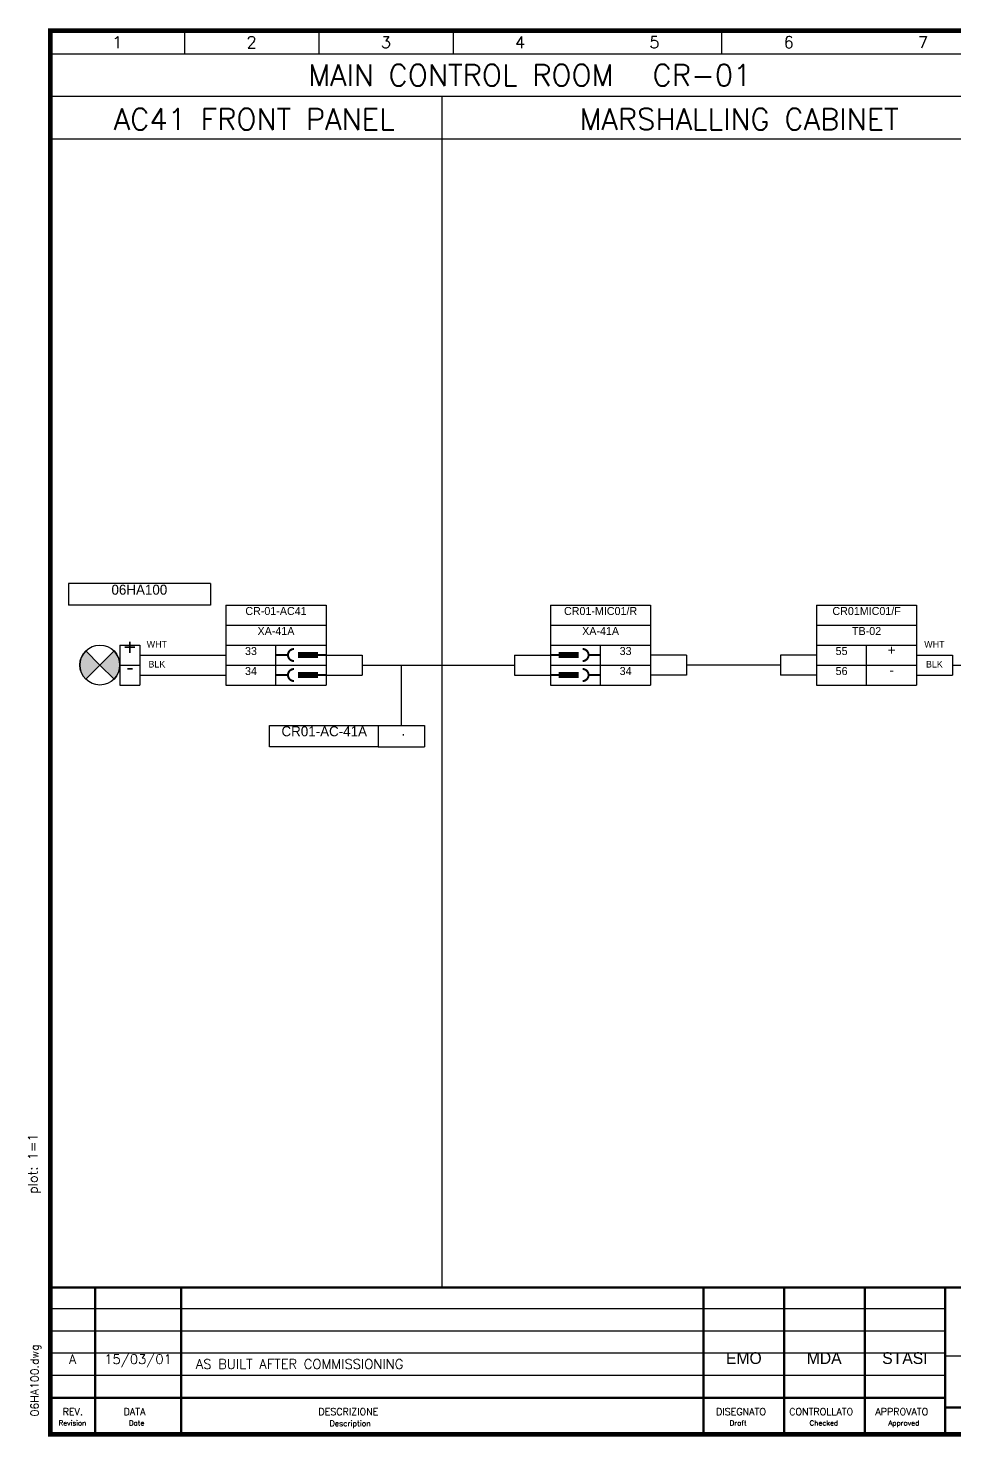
# Model space of a CAD drawing. Extents: x -4 to 378, y 0 to 264.
# Drawn here: x -4.1 to 169.5, y -0.4 to 263.6 of the extents above; entities that cross this region are included whole.
import ezdxf
from ezdxf.enums import TextEntityAlignment as Align

# ---------------------------------------------------------------- set-up
doc = ezdxf.new("R2010")
doc.units = 0
doc.header["$LTSCALE"] = 5
doc.header["$MEASUREMENT"] = 0
doc.linetypes.add('CONTINUA', pattern=[0])
doc.layers.get('0').update_dxf_attribs({"linetype": 'CONTINUA'})
doc.layers.add('02', color=7, linetype='CONTINUA')
doc.styles.add('DESCRIZ', font='SIMPLEX')
doc.styles.add('FOXS', font='FOXS')
doc.styles.add('SIMPLEX', font='simplex.shx')

# ---------------------------------------------------------------- blocks, each defined once
blk = doc.blocks.new('CART_OR')
for p, q in [((0, 23.58190679246913), (167.6856342261552, 23.58190679246913)), ((0, 19.43459227199937), (167.6856342261552, 19.43459227199937)), ((0, 15.28727775152962), (167.6856342261552, 15.28727775152962)), ((0, 11.13996323105986), (167.6856342261552, 11.13996323105986))]:
    blk.add_line(p, q)
at = {"color": 7}
blk.add_line((289.3165556343363, 14.67580737307268), (167.6856342261553, 14.67580737307268), dxfattribs=at)
at = {"const_width": 0.8786683306079996}
blk.add_lwpolyline([(0, 263.1260515449798), (377.4056213627481, 263.1260515449798), (377.4056213627481, 0), (0, 0)], close=True, dxfattribs=at)
at = {"const_width": 0.4393341653039998}
blk.add_lwpolyline([(0, 6.845635295489374), (167.6856342261552, 6.845635295489374)], dxfattribs=at)
at = {"layer": '02', "const_width": 0.4393341653039998}
for points in [[(0, 27.54076048749451), (377.4056213627481, 27.54076048749451)], [(8.408892130159751, 27.54076048749451), (8.408892130159765, 0)], [(24.52922950780659, 27.54076048749451), (24.52922950780659, 0)], [(122.4469519814116, 27.54076048749451), (122.4469519814116, 0)], [(137.5025309677436, 27.54076048749451), (137.5025309677435, 0)], [(152.6300552398234, 27.54076048749451), (152.6300552398234, 0)], [(167.6856342261553, 27.54076048749451), (167.6856342261552, 0)], [(167.6856342261551, 5.079119222628623), (377.4056213627481, 5.079119222628589)]]:
    blk.add_lwpolyline(points, dxfattribs=at)
at = {"style": 'DESCRIZ'}
blk.add_attdef('PLOT_PAREMETERS', text='', height=1.757336661215999, rotation=90, dxfattribs=at).set_placement((-2.954439626074486, 50.73461847879511), align=Align.MIDDLE)
for tag, height, p in [('REV4', 1.757336661215999, (4.204446065079888, 25.57034176741219)), ('XX/XX/94', 1.757336661215999, (16.46906081898318, 25.57034176741219)), ('REV3', 1.757336661215999, (4.204446065079888, 21.42595614137779)), ('XX/XX/94', 1.757336661215999, (16.46906081898318, 21.42595614137779)), ('SCALE', 1.757336661215999, (339.8582479482034, 20.71304448809385)), ('FOGLIO', 1.757336661215999, (362.8913493230856, 20.76252813427607)), ('XX/XX/94', 1.757336661215999, (16.46906081898318, 17.28157051534338)), ('REV2', 1.757336661215999, (4.204446065079888, 17.28157051534338)), ('REV1', 1.757336661215999, (4.204446065079888, 13.13718488930901)), ('XX/XX/94', 1.757336661215999, (16.46906081898318, 13.13718488930901)), ('HEADER_LINE_3', 2.189025, (228.5010949302458, 11.82599293584994)), ('REV0', 1.757336661215999, (4.204446065079888, 8.992799263274598)), ('XX/XX/94', 1.757336661215999, (16.46906081898318, 8.992799263274598)), ('HEADER_LINE_4', 2.189025, (228.5010949302458, 7.58968087792405))]:
    blk.add_attdef(tag, text='', height=height, dxfattribs=at).set_placement(p, align=Align.MIDDLE)
for tag, p in [('DESCRIPTION', (27.32905990214793, 24.68610756970162)), ('DESCRIPTION', (27.32905990214793, 20.54172194366721)), ('DESCRIPTION', (27.32905990214793, 16.3973363176328)), ('DOCUMENT', (349.326616037025, 15.81159841231973)), ('DESCRIPTION', (27.32905990214793, 12.25295069159839)), ('CUSTOMER_ORDER', (349.326616037025, 11.0758836442583)), ('DESCRIPTION', (27.32905990214793, 8.10856506556398)), ('CUSTOMER_REF', (349.326616037025, 6.340168876196882))]:
    blk.add_attdef(tag, p, '', height=1.757336661215999, dxfattribs=at)
at = {"style": 'FOXS', "width": 0.9}
for tag, p in [('DISEGNATO4', (129.9818900430115, 25.47243321549513)), ('CONTROLLATO4', (145.0715690430116, 25.47243321549513)), ('APPROVATO4', (160.1612480430115, 25.47243321549513)), ('DISEGNATO3', (129.9818900430115, 21.32511869502537)), ('CONTROLLATO3', (145.0715690430116, 21.32511869502537)), ('APPROVATO3', (160.1612480430115, 21.32511869502537)), ('DISEGNATO2', (129.9818900430115, 17.17780417455562)), ('CONTROLLATO2', (145.0715690430116, 17.17780417455562)), ('APPROVATO2', (160.1612480430115, 17.17780417455562)), ('DISEGNATO1', (129.9818900430115, 13.03048965408586)), ('CONTROLLATO1', (145.0715690430115, 13.03048965408586)), ('APPROVATO1', (160.1612480430115, 13.03048965408586)), ('DISEGNATO0', (129.9818900430115, 8.883175133616108)), ('CONTROLLATO0', (145.0715690430115, 8.883175133616108)), ('APPROVATO0', (160.1612480430115, 8.883175133616108))]:
    blk.add_attdef(tag, text='', height=2.189025, dxfattribs=at).set_placement(p, align=Align.MIDDLE)
at = {"color": 1, "style": 'DESCRIZ'}
for tag, p in [('CONTRACTOR', (228.5010949302458, 24.40050848195063)), ('HEADER_LINE_1', (228.5010949302458, 20.70306506501664)), ('HEADER_LINE_2', (228.5010949302458, 17.01281860436317))]:
    blk.add_attdef(tag, text='', height=1.897155, dxfattribs=at).set_placement(p, align=Align.MIDDLE)
at = {"style": 'DESCRIZ'}
blk.add_attdef('FILE_NAME', (-2.159453993619629, 3.382422909347524), '', height=1.757336661215999, rotation=90, dxfattribs=at)
at = {"layer": '02', "style": 'SIMPLEX'}
for s, height, p in [('Revision', 0.9580296542285145, (1.584631959330416, 1.673095455655701)), ('REV.', 1.306404073947974, (2.329614183008724, 3.628900205411036)), ('DATA', 1.306404073947974, (13.75819209240859, 3.628900205411036)), ('DESCRIZIONE', 1.306404073947974, (50.24724754932782, 3.6470447064381)), ('Description', 1.045123259158379, (52.37479491000195, 1.551842980446473)), ('DISEGNATO', 1.306404073947974, (124.7600978231808, 3.628900205411036)), ('CONTROLLATO', 1.306404073947974, (138.4741114058199, 3.628900205411036)), ('APPROVATO', 1.306404073947974, (154.6123930261807, 3.628900205411036)), ('Date', 0.9580296542285145, (14.77098863621544, 1.673095455655701)), ('Draft', 0.9580296542285145, (127.3296381571605, 1.673095455655701)), ('Checked', 0.9580296542285145, (142.3085060693151, 1.673095455655701)), ('Approved', 0.9580296542285145, (157.0651775758975, 1.673095455655701))]:
    blk.add_text(s, height=height, dxfattribs=at).set_placement(p)
blk = doc.blocks.new('REV')
at = {"color": 7}
for s, height, style, p in [('A', 1.8, 'DESCRIZ', (4.20444606507988, 13.21362049129474)), ('15/03/01', 1.8, 'DESCRIZ', (16.46906081898317, 13.21362049129474)), ('EMO', 2.2, 'FOXS', (129.9747414745776, 13.21362049129474)), ('MDA', 2.2, 'FOXS', (145.0303204609095, 13.21362049129474)), ('STASI', 2.2, 'FOXS', (160.1578447329893, 13.21362049129474))]:
    blk.add_text(s, height=height, dxfattribs=dict(at, style=style)).set_placement(p, align=Align.CENTER)
at = {"color": 7, "style": 'SIMPLEX'}
blk.add_text('AS BUILT AFTER COMMISSIONING', height=1.8, dxfattribs=at).set_placement((27.3, 12.3))

msp = doc.modelspace()

# ---------------------------------------------------------------- hatches: boundary and pattern name
h = msp.add_hatch(color=256)
edge = h.paths.add_edge_path()
edge.add_line((6.656371205089727, 146.8597741519937), (9.308021634539273, 144.2081237225442))
edge.add_line((9.308021634539273, 144.2081237225442), (6.656371205089727, 141.5564732930947))
edge.add_arc((9.308021634539273, 144.2081237225442), 3.75, 135, 225, ccw=False)
h = msp.add_hatch(color=256)
edge = h.paths.add_edge_path()
edge.add_line((9.308021634539273, 144.2081237225442), (11.95967206398882, 146.8597741519937))
edge.add_arc((9.308021634539273, 144.2081237225442), 3.75, -44.999999999999886, 45, ccw=False)
edge.add_line((11.95967206398882, 141.5564732930947), (9.308021634539273, 144.2081237225442))

# ---------------------------------------------------------------- linework, layer by layer
at = {"color": 7}
for p, q in [((25.16037475751654, 263.1260515449799), (25.16037475751654, 258.7480015449798)), ((50.32074951503308, 263.1260515449799), (50.32074951503308, 258.7480015449798)), ((75.48112427254962, 263.1260515449799), (75.48112427254962, 258.7480015449798)), ((125.8018737875827, 263.1260515449799), (125.8018737875827, 258.7480015449798)), ((0, 258.7480015449798), (377.4056213627481, 258.7480015449798)), ((373.0275713627483, 250.7480015449797), (0, 250.7480015449798)), ((373.0275713627483, 250.7480015449798), (0, 250.7480015449798)), ((373.0275713627483, 250.7480015449796), (0, 250.7480015449798)), ((373.0275713627483, 250.7480015449798), (0, 250.7480015449798)), ((73.3611877715673, 250.7480015449797), (73.36118777157048, 27.54076048749445)), ((373.0275713627483, 242.7480015449798), (0, 242.7480015449799)), ((30.00969131966622, 159.4568667143784), (3.439175539425833, 159.4568667143784)), ((3.439175539425833, 159.4568667143784), (3.439175539425833, 155.4581237225442)), ((30.00969131966622, 159.4568667143784), (30.00969131966622, 155.4581237225442)), ((30.00969131966622, 155.4581237225442), (3.439175539425833, 155.4581237225442)), ((112.5076724797845, 147.9581237225443), (112.5076724797845, 144.2081237225443)), ((136.854491262433, 144.2081237225443), (119.2576724797845, 144.2081237225443)), ((169.104491262433, 144.2081237225443), (202.0773087515107, 144.2081237225443)), ((61.46026295598691, 132.8665472196563), (70.12108911100526, 132.8665472196563)), ((70.12108911100526, 132.8665472196563), (70.12108911100526, 128.8678042278221)), ((61.46026295598691, 128.8678042278221), (70.12108911100526, 128.8678042278221))]:
    msp.add_line(p, q, dxfattribs=at)
for p, q in [((32.93293837786894, 155.4581237225443), (32.93293837786894, 140.4581237225443)), ((32.93293837786894, 155.4581237225443), (51.68293837786894, 155.4581237225443)), ((51.68293837786894, 155.4581237225443), (51.68293837786894, 140.4581237225443)), ((93.75767247978447, 155.4581237225443), (93.75767247978447, 140.4581237225443)), ((93.75767247978447, 155.4581237225443), (112.5076724797845, 155.4581237225443)), ((112.5076724797845, 155.4581237225443), (112.5076724797845, 147.9581237225443)), ((143.604491262433, 155.4581237225443), (143.604491262433, 140.4581237225443)), ((143.604491262433, 155.4581237225443), (162.354491262433, 155.4581237225443)), ((162.354491262433, 155.4581237225443), (162.354491262433, 140.4581237225442)), ((32.93293837786894, 151.7081237225443), (51.68293837786894, 151.7081237225443)), ((93.75767247978447, 151.7081237225443), (112.5076724797845, 151.7081237225443)), ((143.604491262433, 151.7081237225443), (162.354491262433, 151.7081237225443)), ((13.05802163453927, 147.9581237225442), (16.80802163453927, 147.9581237225442)), ((13.05802163453927, 147.9581237225442), (13.05802163453927, 140.4581237225443)), ((16.80802163453927, 147.9581237225442), (16.80802163453927, 140.4581237225442)), ((32.93293837786894, 147.9581237225443), (51.68293837786894, 147.9581237225443)), ((42.30793837786894, 140.4581237225443), (42.30793837786894, 147.9581237225443)), ((93.75767247978447, 147.9581237225443), (112.5076724797845, 147.9581237225443)), ((103.1326724797845, 140.4581237225443), (103.1326724797845, 147.9581237225443)), ((143.604491262433, 147.9581237225443), (162.354491262433, 147.9581237225443)), ((152.979491262433, 140.4581237225443), (152.979491262433, 147.9581237225443)), ((6.656371205089727, 146.8597741519937), (9.308021634539273, 144.2081237225442)), ((9.308021634539273, 144.2081237225442), (11.95967206398882, 146.8597741519937)), ((16.80802163453927, 146.0831237225442), (32.93293837786894, 146.0831237225444)), ((51.68293837786894, 146.0831237225443), (58.43293837786894, 146.0831237225443)), ((58.43293837786894, 146.0831237225443), (58.43293837786894, 142.3331237225443)), ((87.00767247978447, 146.0831237225443), (93.75767247978447, 146.0831237225443)), ((87.00767247978447, 146.0831237225443), (87.00767247978447, 142.3331237225443)), ((119.2576724797845, 146.0831237225443), (112.5076724797845, 146.0831237225443)), ((119.2576724797845, 146.0831237225443), (119.2576724797845, 142.3331237225443)), ((143.604491262433, 146.0831237225443), (136.854491262433, 146.0831237225443)), ((136.854491262433, 146.0831237225443), (136.854491262433, 142.3331237225443)), ((162.354491262433, 146.0831237225443), (169.104491262433, 146.0831237225443)), ((169.104491262433, 146.0831237225443), (169.104491262433, 142.3331237225443)), ((6.656371205089727, 141.5564732930947), (9.308021634539273, 144.2081237225442)), ((9.308021634539273, 144.2081237225442), (11.95967206398882, 141.5564732930947)), ((13.05802163453927, 144.2081237225442), (16.80802163453927, 144.2081237225442)), ((32.93293837786894, 144.2081237225443), (51.68293837786894, 144.2081237225443)), ((58.43293837786894, 144.2081237225443), (87.00767247978447, 144.2081237225443)), ((65.79067603349608, 144.2081237225443), (65.79067603349608, 132.8665472196563)), ((93.75767247978447, 144.2081237225443), (112.5076724797845, 144.2081237225443)), ((112.5076724797845, 144.2081237225443), (112.5076724797845, 140.4581237225443)), ((143.604491262433, 144.2081237225443), (162.354491262433, 144.2081237225443)), ((13.05802163453927, 140.4581237225442), (16.80802163453927, 140.4581237225442)), ((16.80802163453927, 142.3331237225442), (32.93293837786894, 142.3331237225442)), ((32.93293837786894, 140.4581237225443), (51.68293837786894, 140.4581237225443)), ((51.68293837786894, 142.3331237225443), (58.43293837786894, 142.3331237225443)), ((87.00767247978447, 142.3331237225443), (93.75767247978447, 142.3331237225443)), ((93.75767247978447, 140.4581237225443), (112.5076724797845, 140.4581237225443)), ((119.2576724797845, 142.3331237225443), (112.5076724797845, 142.3331237225443)), ((143.604491262433, 142.3331237225443), (136.854491262433, 142.3331237225443)), ((143.604491262433, 140.4581237225443), (162.354491262433, 140.4581237225442)), ((162.354491262433, 142.3331237225443), (169.104491262433, 142.3331237225443))]:
    msp.add_line(p, q)
for points, const_width in [([(42.30793837786894, 146.0831237225443), (44.55793837786894, 146.0831237225443)], 0.375), ([(46.43293837786894, 146.0831237225443), (50.18293837786894, 146.0831237225443)], 1.125), ([(50.18293837786894, 146.0831237225443), (51.68293837786894, 146.0831237225443)], 0.375), ([(95.25767247978447, 146.0831237225443), (93.75767247978447, 146.0831237225443)], 0.375), ([(99.00767247978447, 146.0831237225443), (95.25767247978447, 146.0831237225443)], 1.125), ([(103.1326724797845, 146.0831237225443), (100.8826724797845, 146.0831237225443)], 0.375), ([(46.43293837786894, 142.3331237225443), (50.18293837786894, 142.3331237225443)], 1.125), ([(99.00767247978447, 142.3331237225443), (95.25767247978447, 142.3331237225443)], 1.125), ([(42.30793837786894, 142.3331237225443), (44.55793837786894, 142.3331237225443)], 0.375), ([(50.18293837786894, 142.3331237225443), (51.68293837786894, 142.3331237225443)], 0.375), ([(95.25767247978447, 142.3331237225443), (93.75767247978447, 142.3331237225443)], 0.375), ([(103.1326724797845, 142.3331237225443), (100.8826724797845, 142.3331237225443)], 0.375)]:
    msp.add_lwpolyline(points, dxfattribs=dict(const_width=const_width))
at = {"const_width": 0.375}
for points in [[(45.68293837786894, 147.2081237225443, 0.9999999999999956), (45.68293837786894, 144.9581237225443)], [(99.75767247978447, 147.2081237225443, -0.9999999999999954), (99.75767247978447, 144.9581237225443)], [(45.68293837786894, 143.4581237225443, 0.9999999999999956), (45.68293837786894, 141.2081237225443)], [(99.75767247978447, 143.4581237225443, -0.9999999999999954), (99.75767247978447, 141.2081237225443)]]:
    msp.add_lwpolyline(points, format="xyb", dxfattribs=at)
msp.add_lwpolyline([(41.07261217300666, 132.8665472196563), (61.46026295598691, 132.8665472196563), (61.46026295598691, 128.8678042278221), (41.07261217300666, 128.8678042278221)], close=True)
msp.add_circle((9.308021634539273, 144.2081237225442), 3.75)
for start, end in [(135, 225), (315, 45)]:
    msp.add_arc((9.308021634539273, 144.2081237225442), 3.75, start, end)

# ---------------------------------------------------------------- block references
at = {"color": 7}
ref = msp.add_blockref('CART_OR', (0, 0), dxfattribs=at)
ref.add_attrib('PLOT_PAREMETERS', 'plot: 1=1', dxfattribs={"height": 1.757336661215999, "rotation": 90, "style": 'DESCRIZ'}).set_placement((-2.954439626074486, 50.73461847879511), align=Align.MIDDLE)
msp.add_blockref('REV', (0, 0), dxfattribs=at)

# ---------------------------------------------------------------- texts
at = {"color": 7, "style": 'SIMPLEX'}
for s, height, p in [('1', 2.189025, (12.58018737875827, 260.9370265449799)), ('2', 2.189025, (37.74056213627481, 260.9370265449799)), ('3', 2.189025, (62.90093689379135, 260.9370265449799)), ('4', 2.189025, (88.06131165130789, 260.9370265449799)), ('5', 2.189025, (113.2216864088244, 260.9370265449799)), ('6', 2.189025, (138.3820611663409, 260.9370265449799)), ('7', 2.189025, (163.5424359238575, 260.9370265449799)), ('MAIN CONTROL ROOM ', 4, (78.31839673712784, 254.7480015449796)), ('AC41 FRONT PANEL', 4, (38.22149757846114, 246.4990224323206)), ('MARSHALLING CABINET', 4, (129.0798712522135, 246.4990224323206))]:
    msp.add_text(s, height=height, dxfattribs=at).set_placement(p, align=Align.MIDDLE)
at = {"color": 1, "style": 'SIMPLEX'}
msp.add_text('CR-01', height=4, dxfattribs=at).set_placement((112.876327125947, 252.7480015449798))
at = {"color": 1}
for s, height, p in [('06HA100', 1.875, (16.70714571373605, 157.3901228641071)), ('CR-01-AC41', 1.5, (42.30793837786894, 153.5831237225443)), ('CR01-MIC01/R', 1.5, (103.1326724797845, 153.5831237225443)), ('CR01MIC01/F', 1.5, (152.979491262433, 153.5831237225443)), ('TB-02', 1.5, (152.979491262433, 149.8331237225443)), ('33', 1.5, (37.62043837786894, 146.0831237225443)), ('33', 1.5, (107.8201724797845, 146.0831237225443)), ('55', 1.5, (148.291991262433, 146.0831237225443)), ('34', 1.5, (37.62043837786894, 142.3331237225443)), ('34', 1.5, (107.8201724797845, 142.3331237225443)), ('56', 1.5, (148.291991262433, 142.3331237225443)), ('CR01-AC-41A', 1.875, (51.34944172449158, 130.8556450524972)), ('.', 1.875, (66.1477629559869, 130.9915472196563))]:
    msp.add_text(s, height=height, dxfattribs=at).set_placement(p, align=Align.CENTER)
at = {"color": 7}
for s, height, p in [('XA-41A', 1.5, (42.30793837786894, 149.8331237225443)), ('XA-41A', 1.5, (103.1326724797845, 149.8331237225443)), ('WHT', 1.25, (19.9890452035429, 147.4828937318591)), ('WHT', 1.25, (165.6777734124455, 147.4828937318591)), ('BLK', 1.25, (19.9890452035429, 143.7366967814978)), ('BLK', 1.25, (165.6777734124455, 143.7366967814978))]:
    msp.add_text(s, height=height, dxfattribs=at).set_placement(p, align=Align.CENTER)
for s, height, p in [('+', 3, (14.93302163453927, 146.0831237225442)), ('+', 1.875, (157.666991262433, 146.0831237225443)), ('-', 3, (14.93302163453927, 142.3331237225442)), ('-', 1.875, (157.666991262433, 142.3331237225443))]:
    msp.add_text(s, height=height).set_placement(p, align=Align.CENTER)
at = {"color": 7, "style": 'SIMPLEX'}
msp.add_text('06HA100.dwg', height=1.5, rotation=90, dxfattribs=at).set_placement((-2.162915460044587, 3.37817937494242))

doc.saveas('drawing.dxf')
